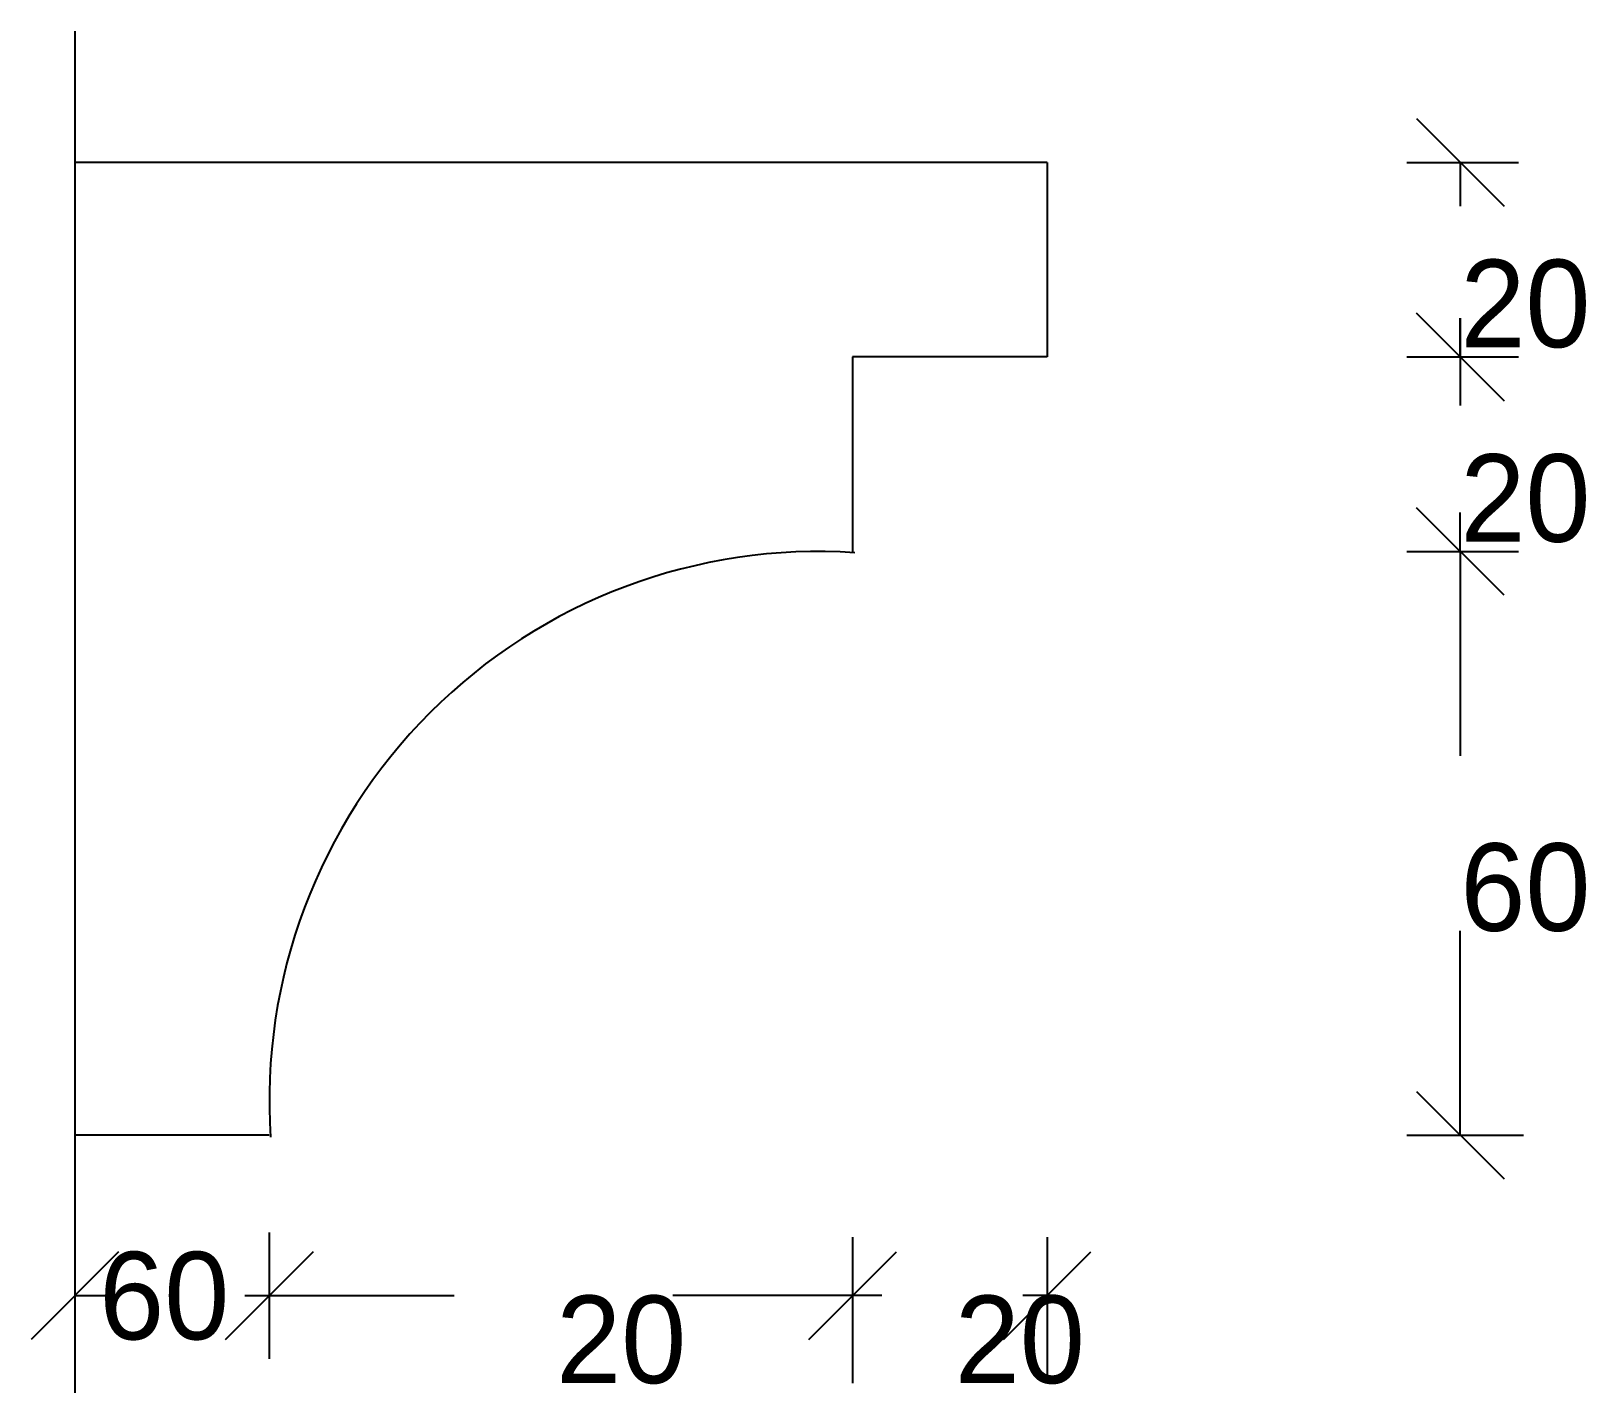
# Model space of a CAD drawing. Header units: metres. Extents: x 2.29 to 5.49, y -7 to -4.2.
import ezdxf

# ---------------------------------------------------------------- set-up
doc = ezdxf.new("R2010")
doc.units = ezdxf.units.M

# ---------------------------------------------------------------- blocks, each defined once
blk = doc.blocks.new('_OBLIQUE')
at = {"color": 0, "linetype": 'BYBLOCK'}
blk.add_line((-0.5, -0.5), (0.5, 0.5), dxfattribs=at)

msp = doc.modelspace()

# ---------------------------------------------------------------- linework, layer by layer
for p, q in [((2.38, -4.2), (2.38, -7)), ((4.38, -4.47), (2.38, -4.47)), ((4.38, -4.47), (4.38, -4.87)), ((5.12, -4.47), (5.35, -4.47)), ((5.23, -4.47), (5.23, -4.56)), ((5.23, -4.79), (5.23, -4.97)), ((5.23, -4.87), (5.23, -4.79)), ((4.38, -4.87), (3.98, -4.87)), ((3.98, -4.87), (3.98, -5.27)), ((5.12, -4.87), (5.35, -4.87)), ((5.12, -4.87), (5.35, -4.87)), ((5.23, -5.27), (5.23, -5.19)), ((5.12, -5.27), (5.35, -5.27)), ((5.23, -5.27), (5.23, -5.45)), ((5.23, -5.27), (5.23, -5.69)), ((5.23, -6.47), (5.23, -6.05)), ((2.78, -6.47), (2.38, -6.47)), ((5.12, -6.47), (5.36, -6.47)), ((2.38, -6.54), (2.38, -6.98)), ((2.78, -6.67), (2.78, -6.93)), ((3.98, -6.68), (3.98, -6.98)), ((4.38, -6.68), (4.38, -6.98)), ((2.38, -6.8), (2.45, -6.8)), ((2.73, -6.8), (3.16, -6.8)), ((2.78, -6.8), (2.96, -6.8)), ((4.04, -6.8), (3.61, -6.8)), ((4.38, -6.8), (4.33, -6.8))]:
    msp.add_line(p, q)
msp.add_arc((3.91, -6.4), 1.13, 86.22, 183.78)

# ---------------------------------------------------------------- block references
at = {"xscale": 0.18, "yscale": 0.18, "zscale": 0.18}
for p, rotation in [((5.23, -4.47), 270), ((5.23, -4.87), 270), ((5.23, -4.87), 90), ((5.23, -5.27), 90), ((5.23, -5.27), 90), ((5.23, -6.47), 270), ((2.38, -6.8), 180), ((2.78, -6.8), 180)]:
    msp.add_blockref('_OBLIQUE', p, dxfattribs=dict(at, rotation=rotation))
for p in [(2.78, -6.8), (3.98, -6.8), (4.38, -6.8)]:
    msp.add_blockref('_OBLIQUE', p, dxfattribs=at)

# ---------------------------------------------------------------- texts
msp.add_text('60', height=0.18).set_placement((2.43, -6.89))
at = {"char_height": 0.18, "attachment_point": 1}
for s, insert in [('\\A1;20', (5.23, -4.67)), ('\\A1;20', (5.23, -5.07)), ('\\A1;60', (5.23, -5.87)), ('\\A1;20', (3.37, -6.8)), ('\\A1;20', (4.19, -6.8))]:
    msp.add_mtext(s, dxfattribs=dict(at, insert=insert))

doc.saveas('drawing.dxf')
